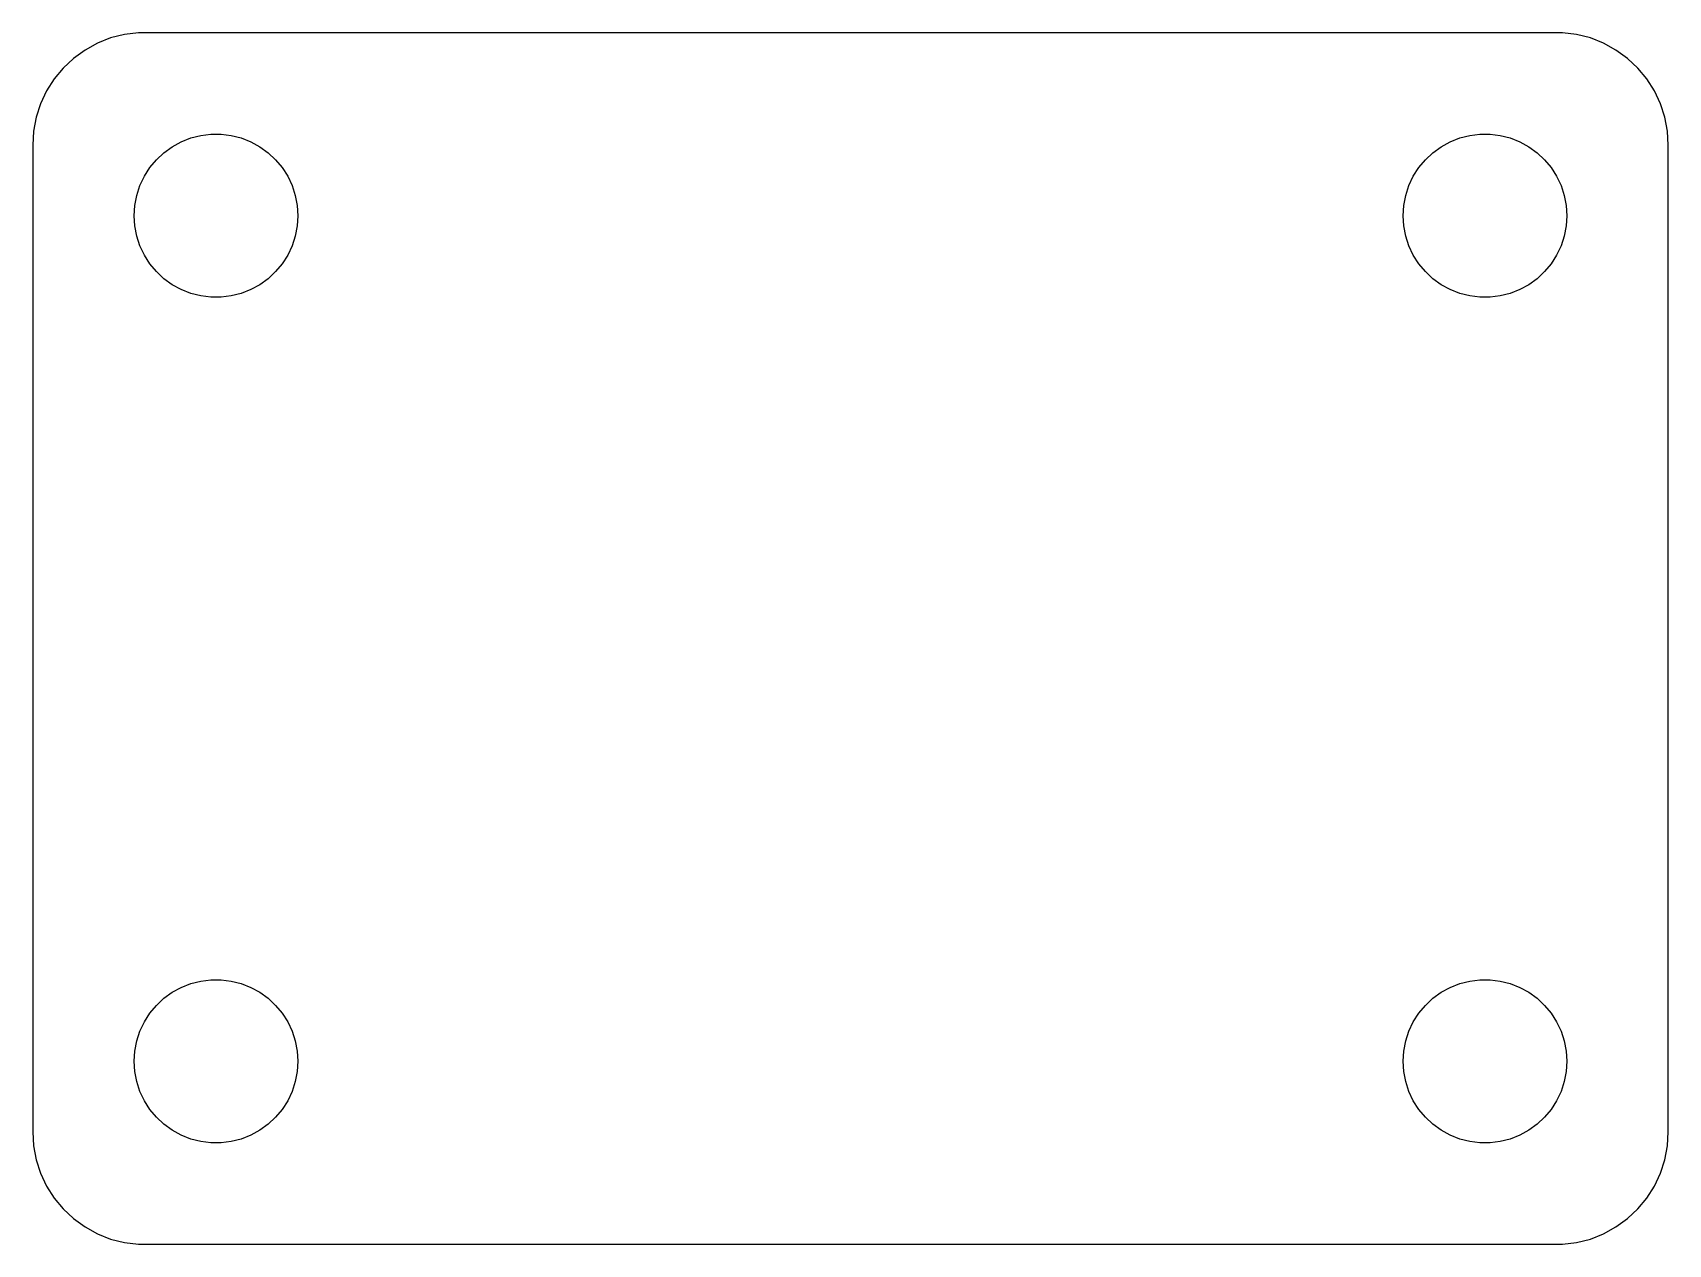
# Model space of a CAD drawing. Header units: metres. Extents: x -29 to 29, y -21.5 to 21.5.
import ezdxf

# ---------------------------------------------------------------- set-up
doc = ezdxf.new("R2010")
doc.units = ezdxf.units.M

msp = doc.modelspace()

# ---------------------------------------------------------------- linework, layer by layer
for p, q in [((-25.2512, 21.4921), (-25.7495, 21.4291)), ((25.2512, 21.4921), (-25.2512, 21.4921)), ((25.7495, 21.4291), (25.2512, 21.4921)), ((-26.7031, 21.1193), (-27.1433, 20.8773)), ((-26.2361, 21.3042), (-26.7031, 21.1193)), ((-25.7495, 21.4291), (-26.2361, 21.3042)), ((26.2361, 21.3042), (25.7495, 21.4291)), ((26.7031, 21.1193), (26.2361, 21.3042)), ((27.1433, 20.8773), (26.7031, 21.1193)), ((-27.5497, 20.582), (-27.9159, 20.2382)), ((-27.1433, 20.8773), (-27.5497, 20.582)), ((27.5497, 20.582), (27.1433, 20.8773)), ((27.9159, 20.2382), (27.5497, 20.582)), ((-28.2361, 19.8511), (-28.5052, 19.427)), ((-27.9159, 20.2382), (-28.2361, 19.8511)), ((28.2361, 19.8511), (27.9159, 20.2382)), ((28.5052, 19.427), (28.2361, 19.8511)), ((-28.5052, 19.427), (-28.7191, 18.9725)), ((28.7191, 18.9725), (28.5052, 19.427)), ((-28.7191, 18.9725), (-28.8743, 18.4948)), ((28.8743, 18.4948), (28.7191, 18.9725)), ((-28.9684, 18.0013), (-29, 17.5)), ((-28.8743, 18.4948), (-28.9684, 18.0013)), ((28.9684, 18.0013), (28.8743, 18.4948)), ((29, 17.5), (28.9684, 18.0013)), ((-29, 17.5), (-29, -17.5)), ((-24.3485, 17.2345), (-24.0539, 17.4485)), ((-24.0539, 17.4485), (-23.7348, 17.624)), ((-23.7348, 17.624), (-23.3961, 17.7581)), ((-23.3961, 17.7581), (-23.0434, 17.8486)), ((-23.0434, 17.8486), (-22.6821, 17.8943)), ((-22.6821, 17.8943), (-22.3179, 17.8943)), ((-22.3179, 17.8943), (-21.9566, 17.8486)), ((-21.9566, 17.8486), (-21.6039, 17.7581)), ((-21.6039, 17.7581), (-21.2652, 17.624)), ((-21.2652, 17.624), (-20.9461, 17.4485)), ((-20.9461, 17.4485), (-20.6515, 17.2345)), ((20.6515, 17.2345), (20.9461, 17.4485)), ((20.9461, 17.4485), (21.2652, 17.624)), ((21.2652, 17.624), (21.6039, 17.7581)), ((21.6039, 17.7581), (21.9566, 17.8486)), ((21.9566, 17.8486), (22.3179, 17.8943)), ((22.3179, 17.8943), (22.6821, 17.8943)), ((22.6821, 17.8943), (23.0434, 17.8486)), ((23.0434, 17.8486), (23.3961, 17.7581)), ((23.3961, 17.7581), (23.7348, 17.624)), ((23.7348, 17.624), (24.0539, 17.4485)), ((24.0539, 17.4485), (24.3485, 17.2345)), ((29, -17.5), (29, 17.5)), ((-24.8461, 16.7046), (-24.614, 16.9852)), ((-24.614, 16.9852), (-24.3485, 17.2345)), ((-20.6515, 17.2345), (-20.386, 16.9852)), ((-20.386, 16.9852), (-20.1538, 16.7046)), ((20.1538, 16.7046), (20.386, 16.9852)), ((20.386, 16.9852), (20.6515, 17.2345)), ((24.3485, 17.2345), (24.614, 16.9852)), ((24.614, 16.9852), (24.8461, 16.7046)), ((-25.1964, 16.0676), (-25.0413, 16.3971)), ((-25.0413, 16.3971), (-24.8461, 16.7046)), ((-20.1538, 16.7046), (-19.9587, 16.3971)), ((-19.9587, 16.3971), (-19.8036, 16.0676)), ((19.8036, 16.0676), (19.9587, 16.3971)), ((19.9587, 16.3971), (20.1538, 16.7046)), ((24.8461, 16.7046), (25.0413, 16.3971)), ((25.0413, 16.3971), (25.1964, 16.0676)), ((-25.3771, 15.3635), (-25.3089, 15.7212)), ((-25.3089, 15.7212), (-25.1964, 16.0676)), ((-19.8036, 16.0676), (-19.6911, 15.7212)), ((-19.6911, 15.7212), (-19.6229, 15.3635)), ((19.6229, 15.3635), (19.6911, 15.7212)), ((19.6911, 15.7212), (19.8036, 16.0676)), ((25.1964, 16.0676), (25.3089, 15.7212)), ((25.3089, 15.7212), (25.3771, 15.3635)), ((-25.4, 15), (-25.3771, 15.3635)), ((-19.6229, 15.3635), (-19.6, 15)), ((19.6, 15), (19.6229, 15.3635)), ((25.3771, 15.3635), (25.4, 15)), ((-25.3771, 14.6365), (-25.4, 15)), ((-25.3089, 14.2788), (-25.3771, 14.6365)), ((-19.6229, 14.6365), (-19.6911, 14.2788)), ((-19.6, 15), (-19.6229, 14.6365)), ((19.6229, 14.6365), (19.6, 15)), ((19.6911, 14.2788), (19.6229, 14.6365)), ((25.3771, 14.6365), (25.3089, 14.2788)), ((25.4, 15), (25.3771, 14.6365)), ((-25.1964, 13.9324), (-25.3089, 14.2788)), ((-25.0413, 13.6029), (-25.1964, 13.9324)), ((-19.8036, 13.9324), (-19.9587, 13.6029)), ((-19.6911, 14.2788), (-19.8036, 13.9324)), ((19.8036, 13.9324), (19.6911, 14.2788)), ((19.9587, 13.6029), (19.8036, 13.9324)), ((25.1964, 13.9324), (25.0413, 13.6029)), ((25.3089, 14.2788), (25.1964, 13.9324)), ((-24.8461, 13.2954), (-25.0413, 13.6029)), ((-19.9587, 13.6029), (-20.1538, 13.2954)), ((20.1538, 13.2954), (19.9587, 13.6029)), ((25.0413, 13.6029), (24.8461, 13.2954)), ((-24.614, 13.0148), (-24.8461, 13.2954)), ((-24.3485, 12.7655), (-24.614, 13.0148)), ((-24.0539, 12.5514), (-24.3485, 12.7655)), ((-20.6515, 12.7655), (-20.9461, 12.5514)), ((-20.386, 13.0148), (-20.6515, 12.7655)), ((-20.1538, 13.2954), (-20.386, 13.0148)), ((20.386, 13.0148), (20.1538, 13.2954)), ((20.6515, 12.7655), (20.386, 13.0148)), ((20.9461, 12.5514), (20.6515, 12.7655)), ((24.3485, 12.7655), (24.0539, 12.5514)), ((24.614, 13.0148), (24.3485, 12.7655)), ((24.8461, 13.2954), (24.614, 13.0148)), ((-23.7348, 12.376), (-24.0539, 12.5514)), ((-23.3961, 12.2419), (-23.7348, 12.376)), ((-23.0434, 12.1514), (-23.3961, 12.2419)), ((-21.6039, 12.2419), (-21.9566, 12.1514)), ((-21.2652, 12.376), (-21.6039, 12.2419)), ((-20.9461, 12.5514), (-21.2652, 12.376)), ((21.2652, 12.376), (20.9461, 12.5514)), ((21.6039, 12.2419), (21.2652, 12.376)), ((21.9566, 12.1514), (21.6039, 12.2419)), ((23.3961, 12.2419), (23.0434, 12.1514)), ((23.7348, 12.376), (23.3961, 12.2419)), ((24.0539, 12.5514), (23.7348, 12.376)), ((-22.6821, 12.1057), (-23.0434, 12.1514)), ((-22.3179, 12.1057), (-22.6821, 12.1057)), ((-21.9566, 12.1514), (-22.3179, 12.1057)), ((22.3179, 12.1057), (21.9566, 12.1514)), ((22.6821, 12.1057), (22.3179, 12.1057)), ((23.0434, 12.1514), (22.6821, 12.1057)), ((-23.3961, -12.2419), (-23.0434, -12.1514)), ((-23.0434, -12.1514), (-22.6821, -12.1057)), ((-22.6821, -12.1057), (-22.3179, -12.1057)), ((-22.3179, -12.1057), (-21.9566, -12.1514)), ((-21.9566, -12.1514), (-21.6039, -12.2419)), ((21.6039, -12.2419), (21.9566, -12.1514)), ((21.9566, -12.1514), (22.3179, -12.1057)), ((22.3179, -12.1057), (22.6821, -12.1057)), ((22.6821, -12.1057), (23.0434, -12.1514)), ((23.0434, -12.1514), (23.3961, -12.2419)), ((-24.3485, -12.7655), (-24.0539, -12.5514)), ((-24.0539, -12.5514), (-23.7348, -12.376)), ((-23.7348, -12.376), (-23.3961, -12.2419)), ((-21.6039, -12.2419), (-21.2652, -12.376)), ((-21.2652, -12.376), (-20.9461, -12.5514)), ((-20.9461, -12.5514), (-20.6515, -12.7655)), ((20.6515, -12.7655), (20.9461, -12.5514)), ((20.9461, -12.5514), (21.2652, -12.376)), ((21.2652, -12.376), (21.6039, -12.2419)), ((23.3961, -12.2419), (23.7348, -12.376)), ((23.7348, -12.376), (24.0539, -12.5514)), ((24.0539, -12.5514), (24.3485, -12.7655)), ((-25.0413, -13.6029), (-24.8461, -13.2954)), ((-24.8461, -13.2954), (-24.614, -13.0148)), ((-24.614, -13.0148), (-24.3485, -12.7655)), ((-20.6515, -12.7655), (-20.386, -13.0148)), ((-20.386, -13.0148), (-20.1538, -13.2954)), ((-20.1538, -13.2954), (-19.9587, -13.6029)), ((19.9587, -13.6029), (20.1538, -13.2954)), ((20.1538, -13.2954), (20.386, -13.0148)), ((20.386, -13.0148), (20.6515, -12.7655)), ((24.3485, -12.7655), (24.614, -13.0148)), ((24.614, -13.0148), (24.8461, -13.2954)), ((24.8461, -13.2954), (25.0413, -13.6029)), ((-25.1964, -13.9324), (-25.0413, -13.6029)), ((-19.9587, -13.6029), (-19.8036, -13.9324)), ((19.8036, -13.9324), (19.9587, -13.6029)), ((25.0413, -13.6029), (25.1964, -13.9324)), ((-25.3771, -14.6365), (-25.3089, -14.2788)), ((-25.3089, -14.2788), (-25.1964, -13.9324)), ((-19.8036, -13.9324), (-19.6911, -14.2788)), ((-19.6911, -14.2788), (-19.6229, -14.6365)), ((19.6229, -14.6365), (19.6911, -14.2788)), ((19.6911, -14.2788), (19.8036, -13.9324)), ((25.1964, -13.9324), (25.3089, -14.2788)), ((25.3089, -14.2788), (25.3771, -14.6365)), ((-25.4, -15), (-25.3771, -14.6365)), ((-25.3771, -15.3635), (-25.4, -15)), ((-19.6229, -14.6365), (-19.6, -15)), ((-19.6, -15), (-19.6229, -15.3635)), ((19.6, -15), (19.6229, -14.6365)), ((19.6229, -15.3635), (19.6, -15)), ((25.3771, -14.6365), (25.4, -15)), ((25.4, -15), (25.3771, -15.3635)), ((-25.3089, -15.7212), (-25.3771, -15.3635)), ((-19.6229, -15.3635), (-19.6911, -15.7212)), ((19.6911, -15.7212), (19.6229, -15.3635)), ((25.3771, -15.3635), (25.3089, -15.7212)), ((-25.1964, -16.0676), (-25.3089, -15.7212)), ((-25.0413, -16.3971), (-25.1964, -16.0676)), ((-19.8036, -16.0676), (-19.9587, -16.3971)), ((-19.6911, -15.7212), (-19.8036, -16.0676)), ((19.8036, -16.0676), (19.6911, -15.7212)), ((19.9587, -16.3971), (19.8036, -16.0676)), ((25.1964, -16.0676), (25.0413, -16.3971)), ((25.3089, -15.7212), (25.1964, -16.0676)), ((-24.8461, -16.7046), (-25.0413, -16.3971)), ((-24.614, -16.9852), (-24.8461, -16.7046)), ((-20.1538, -16.7046), (-20.386, -16.9852)), ((-19.9587, -16.3971), (-20.1538, -16.7046)), ((20.1538, -16.7046), (19.9587, -16.3971)), ((20.386, -16.9852), (20.1538, -16.7046)), ((24.8461, -16.7046), (24.614, -16.9852)), ((25.0413, -16.3971), (24.8461, -16.7046)), ((-24.3485, -17.2345), (-24.614, -16.9852)), ((-24.0539, -17.4485), (-24.3485, -17.2345)), ((-20.6515, -17.2345), (-20.9461, -17.4485)), ((-20.386, -16.9852), (-20.6515, -17.2345)), ((20.6515, -17.2345), (20.386, -16.9852)), ((20.9461, -17.4485), (20.6515, -17.2345)), ((24.3485, -17.2345), (24.0539, -17.4485)), ((24.614, -16.9852), (24.3485, -17.2345)), ((-29, -17.5), (-28.9684, -18.0013)), ((-23.7348, -17.624), (-24.0539, -17.4485)), ((-23.3961, -17.7581), (-23.7348, -17.624)), ((-23.0434, -17.8486), (-23.3961, -17.7581)), ((-22.6821, -17.8943), (-23.0434, -17.8486)), ((-22.3179, -17.8943), (-22.6821, -17.8943)), ((-21.9566, -17.8486), (-22.3179, -17.8943)), ((-21.6039, -17.7581), (-21.9566, -17.8486)), ((-21.2652, -17.624), (-21.6039, -17.7581)), ((-20.9461, -17.4485), (-21.2652, -17.624)), ((21.2652, -17.624), (20.9461, -17.4485)), ((21.6039, -17.7581), (21.2652, -17.624)), ((21.9566, -17.8486), (21.6039, -17.7581)), ((22.3179, -17.8943), (21.9566, -17.8486)), ((22.6821, -17.8943), (22.3179, -17.8943)), ((23.0434, -17.8486), (22.6821, -17.8943)), ((23.3961, -17.7581), (23.0434, -17.8486)), ((23.7348, -17.624), (23.3961, -17.7581)), ((24.0539, -17.4485), (23.7348, -17.624)), ((28.9684, -18.0013), (29, -17.5)), ((-28.9684, -18.0013), (-28.8743, -18.4948)), ((-28.8743, -18.4948), (-28.7191, -18.9725)), ((28.7191, -18.9725), (28.8743, -18.4948)), ((28.8743, -18.4948), (28.9684, -18.0013)), ((-28.7191, -18.9725), (-28.5052, -19.427)), ((28.5052, -19.427), (28.7191, -18.9725)), ((-28.5052, -19.427), (-28.2361, -19.8511)), ((28.2361, -19.8511), (28.5052, -19.427)), ((-28.2361, -19.8511), (-27.9159, -20.2382)), ((-27.9159, -20.2382), (-27.5497, -20.582)), ((27.5497, -20.582), (27.9159, -20.2382)), ((27.9159, -20.2382), (28.2361, -19.8511)), ((-27.5497, -20.582), (-27.1433, -20.8773)), ((-27.1433, -20.8773), (-26.7031, -21.1193)), ((26.7031, -21.1193), (27.1433, -20.8773)), ((27.1433, -20.8773), (27.5497, -20.582)), ((-26.7031, -21.1193), (-26.2361, -21.3042)), ((-26.2361, -21.3042), (-25.7495, -21.4291)), ((-25.7495, -21.4291), (-25.2512, -21.4921)), ((25.2512, -21.4921), (25.7495, -21.4291)), ((25.7495, -21.4291), (26.2361, -21.3042)), ((26.2361, -21.3042), (26.7031, -21.1193)), ((-25.2512, -21.4921), (25.2512, -21.4921))]:
    msp.add_line(p, q)

doc.saveas('drawing.dxf')
